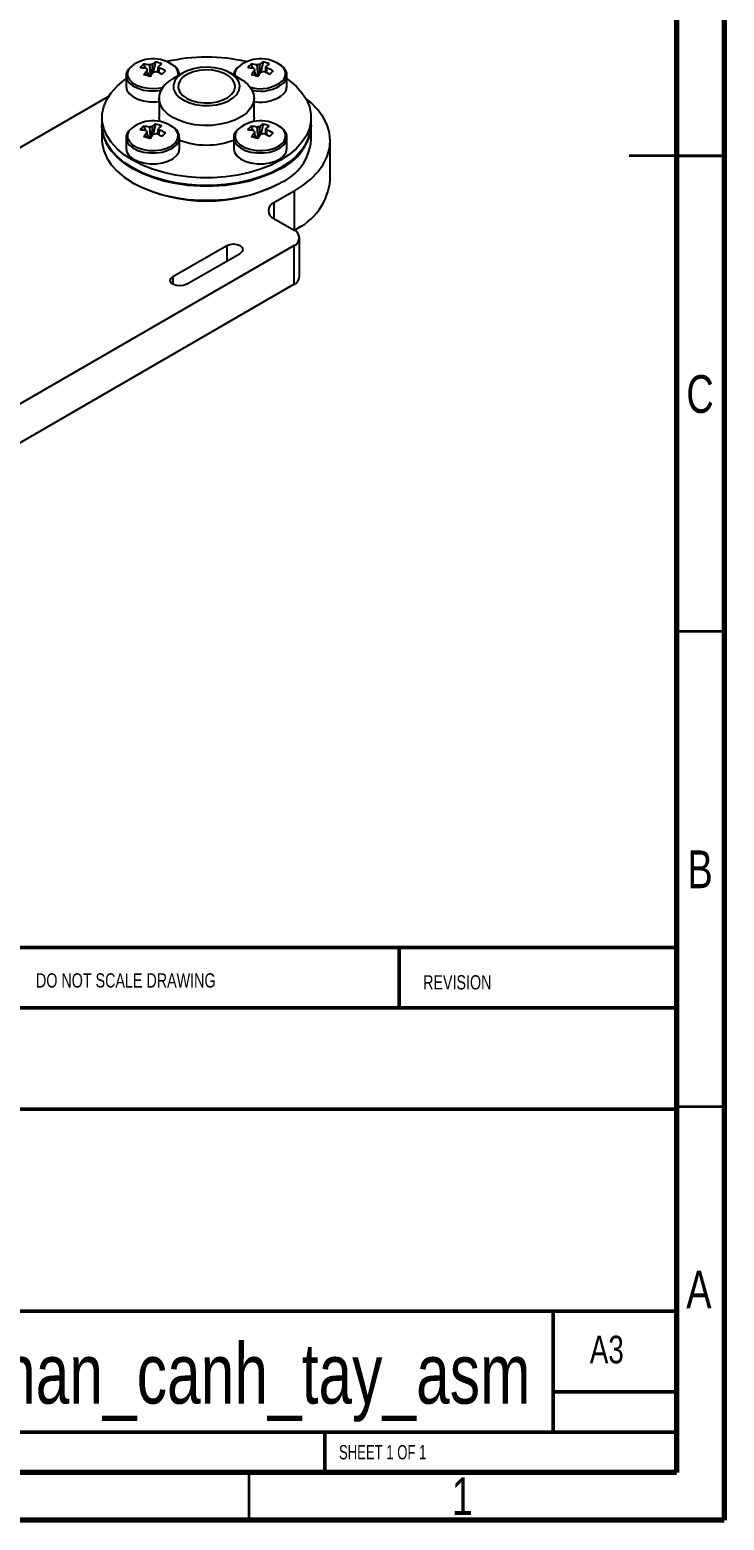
# Model space of a CAD drawing. Header units: millimetres. Extents: x 15 to 415, y 5 to 292.
# Drawn here: x 342 to 415, y 5 to 161.8 of the extents above; entities that cross this region are included whole.
import ezdxf

# ---------------------------------------------------------------- set-up
doc = ezdxf.new("R2010")
doc.units = ezdxf.units.MM
doc.styles.add('SLDTEXTSTYLE0', font='TXT', dxfattribs={"width": 0.75})
doc.styles.add('SLDTEXTSTYLE2', font='TXT', dxfattribs={"width": 0.6875})

msp = doc.modelspace()

# ---------------------------------------------------------------- linework, layer by layer
at = {"color": 7, "linetype": 'Continuous', "lineweight": 70}
for p, q in [((415, 292), (415, 5)), ((410, 287), (410, 10)), ((410, 10), (20, 10)), ((415, 5), (15, 5))]:
    msp.add_line(p, q, dxfattribs=at)
at = {"color": 7, "linetype": 'Continuous', "lineweight": 25}
for p, q in [((355.17, 158.39), (354.94, 157.32)), ((366.49, 158.39), (366.26, 157.32)), ((352.1, 156.95), (352.1, 155.81)), ((353.91, 158.16), (354.12, 157.72)), ((354.32, 157.28), (354.5, 156.89)), ((358.08, 157.24), (357.02, 156.63)), ((364.09, 156.63), (363.03, 157.24)), ((365.22, 158.16), (365.43, 157.72)), ((365.64, 157.28), (365.81, 156.89)), ((369.01, 155.81), (369.01, 156.95)), ((369.01, 156.92), (369.01, 156.95)), ((350.24, 154.76), (337.22, 147.24)), ((355.55, 154.59), (355.55, 152.55)), ((365.55, 152.55), (365.55, 154.59)), ((349.55, 152.55), (349.55, 151.73)), ((371.55, 151.73), (371.55, 152.55)), ((349.55, 151.65), (349.55, 150.18)), ((353.91, 151.63), (354.12, 151.19)), ((354.32, 150.74), (354.5, 150.36)), ((355.17, 151.86), (354.94, 150.79)), ((365.22, 151.63), (365.43, 151.19)), ((365.64, 150.74), (365.81, 150.36)), ((366.49, 151.86), (366.26, 150.79)), ((371.55, 150.18), (371.55, 151.65)), ((352.1, 150.42), (352.1, 149.28)), ((357.7, 149.28), (357.7, 150.42)), ((357.7, 150.39), (357.7, 150.42)), ((363.41, 150.42), (363.41, 149.28)), ((369.01, 149.28), (369.01, 150.42)), ((369.01, 150.39), (369.01, 150.42)), ((373.55, 146.02), (373.55, 150.1)), ((352.77, 145.69), (352.85, 145.65)), ((369.75, 144.79), (367.63, 143.57)), ((368.26, 145.65), (368.33, 145.69)), ((367.63, 141.94), (369.75, 140.71)), ((370.33, 135.81), (370.33, 139.89)), ((369.75, 139.08), (307.11, 102.92)), ((357.02, 135.81), (362.68, 139.08)), ((358.43, 135), (364.09, 138.26)), ((369.75, 135), (369.75, 139.08)), ((369.75, 135), (273.58, 79.48))]:
    msp.add_line(p, q, dxfattribs=at)
at = {"color": 7, "linetype": 'Continuous', "lineweight": 35}
for p, q in [((415, 148.5), (405, 148.5)), ((410, 148.5), (415, 148.5)), ((410, 98.5), (415, 98.5)), ((410, 48.5), (415, 48.5)), ((365, 10), (365, 5))]:
    msp.add_line(p, q, dxfattribs=at)
at = {"color": 8, "linetype": 'Continuous', "lineweight": 25}
for p, q in [((369.75, 144.79), (369.75, 140.71)), ((367.63, 143.57), (367.63, 141.94)), ((362.68, 139.08), (362.68, 137.45)), ((357.02, 135.81), (357.02, 135))]:
    msp.add_line(p, q, dxfattribs=at)
at = {"color": 7, "linetype": 'Continuous', "lineweight": 50}
for p, q in [((230, 65.25), (410, 65.25)), ((380.8, 58.88), (380.8, 65.25)), ((410, 58.88), (328.8, 58.88)), ((410, 48.25), (230, 48.25)), ((284.6, 27), (410, 27)), ((397, 14.25), (397, 27)), ((410, 18.5), (397, 18.5)), ((230, 14.25), (410, 14.25)), ((373, 10), (373, 14.25))]:
    msp.add_line(p, q, dxfattribs=at)
at = {"color": 8, "linetype": 'Continuous', "lineweight": 25, "flags": 128}
for points in [[(352.1, 156.93), (352.18, 156.56), (352.42, 156.2), (352.81, 155.88), (353.31, 155.62), (353.91, 155.44), (354.57, 155.35), (355.24, 155.35), (355.76, 155.42)], [(352.43, 157.74), (352.39, 157.68), (352.24, 157.3), (352.25, 156.91), (352.43, 156.54), (352.77, 156.21), (353.24, 155.93), (353.81, 155.73), (354.45, 155.62), (355.12, 155.6), (355.78, 155.68), (355.96, 155.72)], [(368.69, 156.21), (368.93, 156.57), (369.01, 156.92)], [(352.43, 151.21), (352.39, 151.15), (352.24, 150.77), (352.25, 150.38), (352.43, 150.01), (352.77, 149.68), (353.24, 149.4), (353.81, 149.2), (354.45, 149.09), (355.12, 149.07), (355.78, 149.15), (356.38, 149.32), (356.89, 149.58), (357.27, 149.9)], [(363.75, 151.21), (363.7, 151.15), (363.55, 150.77), (363.57, 150.38), (363.75, 150.01), (364.08, 149.68), (364.55, 149.4), (365.12, 149.2), (365.77, 149.09), (366.44, 149.07), (367.09, 149.15), (367.69, 149.32), (368.2, 149.58), (368.58, 149.9)], [(352.1, 150.4), (352.18, 150.03), (352.42, 149.67), (352.81, 149.35), (353.31, 149.09), (353.91, 148.91), (354.57, 148.82), (355.24, 148.82), (355.9, 148.91), (356.49, 149.1), (357, 149.35), (357.38, 149.68)], [(357.38, 149.68), (357.62, 150.04), (357.7, 150.39)], [(363.41, 150.4), (363.49, 150.03), (363.73, 149.67), (364.12, 149.35), (364.63, 149.09), (365.22, 148.91), (365.88, 148.82), (366.55, 148.82), (367.21, 148.91), (367.81, 149.1), (368.31, 149.35), (368.69, 149.68)], [(368.69, 149.68), (368.93, 150.04), (369.01, 150.39)]]:
    msp.add_lwpolyline(points, dxfattribs=at)
at = {"color": 7, "linetype": 'Continuous', "lineweight": 25, "flags": 128}
for points in [[(358.08, 154.39), (358.67, 154.11), (359.35, 153.92), (360.08, 153.81), (360.84, 153.8), (361.58, 153.88), (362.28, 154.06), (362.89, 154.31), (363.4, 154.64), (363.77, 155.02), (363.99, 155.43), (364.05, 155.87), (363.95, 156.3), (363.69, 156.71), (363.28, 157.08), (362.75, 157.39), (362.11, 157.63), (361.4, 157.78), (360.65, 157.83), (359.89, 157.8), (359.17, 157.67), (358.51, 157.46), (357.95, 157.16), (357.51, 156.81), (357.21, 156.41), (357.07, 155.98), (357.09, 155.54), (357.27, 155.12), (357.61, 154.73), (358.08, 154.39)], [(358.43, 154.59), (358.98, 154.34), (359.61, 154.17), (360.29, 154.09), (360.99, 154.1), (361.66, 154.21), (362.27, 154.4), (362.8, 154.66), (363.19, 154.99), (363.45, 155.37), (363.55, 155.76), (363.49, 156.17), (363.27, 156.55), (362.91, 156.89), (362.41, 157.17), (361.82, 157.38), (361.16, 157.51), (360.47, 157.55), (359.78, 157.49), (359.13, 157.34), (358.56, 157.11), (358.1, 156.81), (357.77, 156.45), (357.59, 156.07), (357.57, 155.66), (357.71, 155.27), (358, 154.91), (358.43, 154.59)], [(369.01, 156.61), (369.21, 156.47), (369.97, 155.83), (370.59, 155.16), (371.06, 154.44), (371.37, 153.69), (371.53, 152.93), (371.53, 152.17), (371.37, 151.4), (371.06, 150.66), (370.59, 149.94), (369.97, 149.26), (369.21, 148.63), (368.33, 148.06), (367.34, 147.55), (366.24, 147.11), (365.07, 146.76), (363.83, 146.49), (362.54, 146.3), (361.22, 146.21), (359.89, 146.21), (358.57, 146.3), (357.28, 146.49), (356.04, 146.76), (354.86, 147.11), (353.77, 147.55), (352.78, 148.06), (351.9, 148.63), (351.14, 149.26), (350.52, 149.94), (350.05, 150.66), (349.73, 151.4), (349.57, 152.17), (349.57, 152.93), (349.73, 153.69), (350.05, 154.44), (350.52, 155.16), (351.14, 155.83), (351.9, 156.47), (352.1, 156.61)], [(352.1, 155.81), (352.1, 155.81), (352.18, 155.42), (352.42, 155.06), (352.81, 154.74), (353.31, 154.48), (353.91, 154.3), (354.57, 154.21), (355.24, 154.21), (355.51, 154.24)], [(357.02, 152.55), (356.44, 152.95), (356, 153.4), (355.71, 153.89), (355.57, 154.4), (355.59, 154.91), (355.77, 155.42), (356.1, 155.9), (356.58, 156.34), (357.02, 156.63)], [(364.09, 156.63), (364.39, 156.44), (364.9, 156.01), (365.27, 155.54), (365.49, 155.04), (365.55, 154.53), (365.45, 154.01), (365.19, 153.52), (364.79, 153.05), (364.24, 152.64), (363.58, 152.29), (362.82, 152.02), (361.99, 151.83), (361.11, 151.72), (360.22, 151.71), (359.33, 151.79), (358.49, 151.96), (357.71, 152.22), (357.02, 152.55)], [(368.69, 155.07), (368.93, 155.43), (369.01, 155.81)], [(369.75, 144.79), (370.72, 145.42), (371.56, 146.11), (372.27, 146.84), (372.82, 147.62), (373.23, 148.43), (373.47, 149.26), (373.55, 150.1), (373.47, 150.94), (373.23, 151.77), (372.82, 152.58), (372.27, 153.36), (371.56, 154.09), (370.97, 154.59)], [(355.62, 152.1), (355.62, 152.1), (355.55, 152.55)], [(365.55, 152.55), (365.52, 152.23), (365.49, 152.1)], [(371.55, 151.73), (371.53, 151.35), (371.37, 150.59), (371.06, 149.84), (370.59, 149.13), (369.97, 148.45), (369.21, 147.82), (368.33, 147.24), (367.34, 146.73), (366.24, 146.3), (365.07, 145.94), (363.83, 145.67), (362.54, 145.49), (361.22, 145.39), (359.89, 145.39), (358.57, 145.49), (357.28, 145.67), (356.04, 145.94), (354.86, 146.3), (353.77, 146.73), (352.78, 147.24), (351.9, 147.82), (351.14, 148.45), (350.52, 149.13), (350.05, 149.84), (349.73, 150.59), (349.57, 151.35), (349.55, 151.73)], [(368.33, 147.16), (367.34, 146.65), (366.24, 146.22), (365.07, 145.86), (363.83, 145.59), (362.54, 145.4), (361.22, 145.31), (359.89, 145.31), (358.57, 145.4), (357.28, 145.59), (356.04, 145.86), (354.86, 146.22), (353.77, 146.65), (352.78, 147.16), (351.9, 147.73), (351.14, 148.37), (350.52, 149.04), (350.05, 149.76), (349.73, 150.51), (349.57, 151.27), (349.55, 151.65)], [(349.55, 150.18), (349.57, 149.8), (349.73, 149.04), (350.05, 148.29), (350.52, 147.57), (351.14, 146.9), (351.9, 146.26), (352.78, 145.69), (353.77, 145.18), (354.86, 144.75), (356.04, 144.39), (357.28, 144.12), (358.57, 143.93), (359.89, 143.84), (361.22, 143.84), (362.54, 143.93), (363.83, 144.12), (365.07, 144.39), (366.24, 144.75), (367.34, 145.18), (368.33, 145.69)], [(352.1, 149.28), (352.1, 149.28), (352.18, 148.89), (352.42, 148.53), (352.81, 148.21), (353.31, 147.95), (353.91, 147.77), (354.57, 147.68), (355.24, 147.68), (355.9, 147.77), (356.49, 147.96), (357, 148.21), (357.38, 148.54)], [(357.38, 148.54), (357.62, 148.9), (357.7, 149.28)], [(363.41, 149.28), (363.41, 149.28), (363.49, 148.89), (363.73, 148.53), (364.12, 148.21), (364.63, 147.95), (365.22, 147.77), (365.88, 147.68), (366.55, 147.68), (367.21, 147.77), (367.81, 147.96), (368.31, 148.21), (368.69, 148.54)], [(368.69, 148.54), (368.93, 148.9), (369.01, 149.28)], [(362.68, 139.08), (363, 139.2), (363.38, 139.25), (363.77, 139.2), (364.09, 139.08), (364.31, 138.89), (364.38, 138.67), (364.31, 138.45), (364.09, 138.26)], [(358.43, 135), (358.11, 134.87), (357.73, 134.83), (357.34, 134.87), (357.02, 135), (356.8, 135.18), (356.73, 135.4), (356.8, 135.62), (357.02, 135.81)]]:
    msp.add_lwpolyline(points, dxfattribs=at)
at = {"color": 7, "linetype": 'Continuous', "lineweight": 25}
for centre, radius, start, end in [((354.92, 155.12), 3.61, 51.4528, 133.5962), ((356.51, 156.3), 2.48, 122.5207, 132.5263), ((354.27, 154.19), 4.3, 68.6623, 77.8027), ((360.55, 140.45), 18.45, 76.9335, 103.0665), ((366.24, 155.12), 3.61, 51.4528, 133.5962), ((367.82, 156.3), 2.48, 122.5207, 132.5263), ((365.58, 154.19), 4.3, 68.6623, 77.8027), ((355.74, 156.16), 2.7, 132.4681, 143.2989), ((353.32, 153.14), 4.65, 78.8008, 86.9677), ((353.66, 153.51), 4.65, 78.8008, 86.9677), ((359.64, 153.49), 6.7, 142.7229, 147.8771), ((351.42, 147.42), 9.96, 71.2611, 75.2039), ((354.51, 157.76), 0.292, 191.3397, 225.7655), ((354.89, 157.07), 1.06, 93.0249, 107.532), ((360.3, 153.29), 6.7, 142.7229, 147.8771), ((354.91, 158.41), 1.06, 273.0249, 287.532), ((352.89, 151.67), 6.18, 61.0865, 67.8401), ((357.16, 156.1), 2.48, 122.5207, 132.5263), ((355.28, 157.72), 0.292, 11.3397, 45.7655), ((353.24, 152.05), 6.18, 61.0865, 67.8401), ((370.84, 143.9), 19.94, 137.1499, 138.6171), ((367.05, 156.16), 2.7, 132.4681, 143.2989), ((364.64, 153.14), 4.65, 78.8008, 86.9677), ((364.98, 153.51), 4.65, 78.8008, 86.9677), ((370.95, 153.49), 6.7, 142.7229, 147.8771), ((362.74, 147.42), 9.96, 71.2611, 75.2039), ((365.83, 157.76), 0.292, 191.3397, 225.7655), ((366.2, 157.07), 1.06, 93.0249, 107.532), ((371.61, 153.29), 6.7, 142.7229, 147.8771), ((366.22, 158.41), 1.06, 273.0249, 287.532), ((364.21, 151.67), 6.18, 61.0865, 67.8401), ((368.48, 156.1), 2.48, 122.5207, 132.5263), ((366.6, 157.72), 0.292, 11.3397, 45.7655), ((364.55, 152.05), 6.18, 61.0865, 67.8401), ((382.16, 143.9), 19.94, 137.1499, 138.6171), ((366.27, 157.92), 3.75, 259.6865, 310.3269), ((354.92, 148.59), 3.61, 51.4528, 133.5962), ((366.24, 148.59), 3.61, 51.4528, 133.5962), ((355.74, 149.63), 2.7, 132.4681, 143.2989), ((353.32, 146.6), 4.65, 78.8008, 86.9677), ((353.66, 146.98), 4.65, 78.8008, 86.9677), ((359.64, 146.96), 6.7, 142.7229, 147.8771), ((351.42, 140.89), 9.96, 71.2611, 75.2039), ((354.51, 151.22), 0.292, 191.3397, 225.7655), ((354.89, 150.54), 1.06, 93.0249, 107.532), ((360.3, 146.76), 6.7, 142.7229, 147.8771), ((356.51, 149.77), 2.48, 122.5207, 132.5263), ((354.91, 151.87), 1.06, 273.0249, 287.532), ((354.27, 147.65), 4.3, 68.6623, 77.8027), ((352.89, 145.14), 6.18, 61.0865, 67.8401), ((357.16, 149.57), 2.48, 122.5207, 132.5263), ((355.28, 151.19), 0.292, 11.3397, 45.7655), ((353.24, 145.52), 6.18, 61.0865, 67.8401), ((370.84, 137.37), 19.94, 137.1499, 138.6171), ((367.05, 149.63), 2.7, 132.4681, 143.2989), ((364.64, 146.6), 4.65, 78.8008, 86.9677), ((364.98, 146.98), 4.65, 78.8008, 86.9677), ((370.95, 146.96), 6.7, 142.7229, 147.8771), ((362.74, 140.89), 9.96, 71.2611, 75.2039), ((365.83, 151.22), 0.292, 191.3397, 225.7655), ((366.2, 150.54), 1.06, 93.0249, 107.532), ((371.61, 146.76), 6.7, 142.7229, 147.8771), ((367.82, 149.77), 2.48, 122.5207, 132.5263), ((366.22, 151.87), 1.06, 273.0249, 287.532), ((365.58, 147.65), 4.3, 68.6623, 77.8027), ((364.21, 145.14), 6.18, 61.0865, 67.8401), ((368.48, 149.57), 2.48, 122.5207, 132.5263), ((366.6, 151.19), 0.292, 11.3397, 45.7655), ((364.55, 145.52), 6.18, 61.0865, 67.8401), ((382.16, 137.37), 19.94, 137.1499, 138.6171), ((365.96, 152.26), 5.63, 294.924, 353.7559), ((360.55, 157.68), 8.03, 249.1537, 290.8463), ((366.24, 150.6), 5.33, 293.1381, 355.5417), ((367.19, 146.56), 6.39, 293.5992, 355.0807), ((360.55, 160.45), 16.69, 242.4912, 297.5034), ((367.94, 142.75), 0.873, 110.7834, 249.2166), ((369.44, 139.89), 0.873, 290.7834, 69.2166), ((369.33, 135.91), 1.01, 294.3747, 354.3052)]:
    msp.add_arc(centre, radius, start, end, dxfattribs=at)
at = {"color": 8, "linetype": 'Continuous', "lineweight": 25}
for centre, radius, start, end in [((356.48, 157.12), 1.09, 350.4788, 49.947), ((364.54, 157.13), 0.998, 142.5227, 191.3412), ((367.81, 157.14), 1.05, 317.0167, 49.9581), ((366.22, 159.25), 3.68, 253.2123, 309.9784), ((366.24, 159.11), 3.8, 256.3176, 310.1992), ((356.5, 150.61), 1.05, 317.0167, 49.9581), ((367.81, 150.61), 1.05, 317.0167, 49.9581)]:
    msp.add_arc(centre, radius, start, end, dxfattribs=at)
at = {"color": 7, "linetype": 'Continuous', "lineweight": 25}
for points, knots in [([(352.33, 157.63), (352.3, 157.59), (352.18, 157.44), (352.1, 157.2), (352.11, 157), (352.12, 156.93)], [0, 0, 0, 0, 0.197763, 0.71749, 1, 1, 1, 1]), ([(354.34, 156.94), (354.33, 157.09), (354.32, 157.29), (354.31, 157.5), (354.31, 157.55)], [0, 0, 0, 0, 0.747454, 1, 1, 1, 1]), ([(354.68, 156.84), (354.68, 156.85), (354.65, 157.21), (354.61, 157.62), (354.57, 158.02), (354.57, 158.08)], [0, 0, 0, 0, 0.026259, 0.86457, 1, 1, 1, 1]), ([(354.83, 158.12), (354.83, 158.07), (354.81, 157.72), (354.8, 157.38), (354.78, 157.09)], [0, 0, 0, 0, 0.16498, 1, 1, 1, 1]), ([(355.46, 157.29), (355.46, 157.44), (355.47, 157.66), (355.48, 157.87), (355.49, 157.93)], [0, 0, 0, 0, 0.732503, 1, 1, 1, 1]), ([(355.57, 157.78), (355.56, 157.72), (355.55, 157.55), (355.53, 157.38), (355.52, 157.26)], [0, 0, 0, 0, 0.304565, 1, 1, 1, 1]), ([(357.68, 157.01), (357.68, 157.05), (357.7, 157.21), (357.57, 157.5), (357.41, 157.77), (357.26, 157.89), (357.23, 157.91)], [0, 0, 0, 0, 0.100286, 0.503354, 0.90846, 1, 1, 1, 1]), ([(363.65, 157.63), (363.61, 157.59), (363.5, 157.44), (363.42, 157.23), (363.43, 157.06), (363.43, 157.01)], [0, 0, 0, 0, 0.222323, 0.806595, 1, 1, 1, 1]), ([(365.65, 156.94), (365.65, 157.09), (365.63, 157.29), (365.62, 157.5), (365.62, 157.55)], [0, 0, 0, 0, 0.7474537, 1, 1, 1, 1]), ([(366, 156.84), (365.99, 156.85), (365.96, 157.21), (365.92, 157.62), (365.89, 158.02), (365.88, 158.08)], [0, 0, 0, 0, 0.026259, 0.86457, 1, 1, 1, 1]), ([(366.14, 158.12), (366.14, 158.07), (366.13, 157.72), (366.11, 157.38), (366.1, 157.09)], [0, 0, 0, 0, 0.16498, 1, 1, 1, 1]), ([(366.77, 157.29), (366.78, 157.44), (366.79, 157.66), (366.8, 157.87), (366.8, 157.93)], [0, 0, 0, 0, 0.732503, 1, 1, 1, 1]), ([(366.88, 157.78), (366.88, 157.72), (366.86, 157.55), (366.84, 157.38), (366.83, 157.26)], [0, 0, 0, 0, 0.304565, 1, 1, 1, 1]), ([(368.99, 156.91), (369, 156.98), (369.02, 157.18), (368.88, 157.5), (368.72, 157.77), (368.57, 157.89), (368.54, 157.91)], [0, 0, 0, 0, 0.186832, 0.551128, 0.917266, 1, 1, 1, 1]), ([(352.33, 151.1), (352.3, 151.06), (352.18, 150.91), (352.1, 150.67), (352.11, 150.47), (352.12, 150.4)], [0, 0, 0, 0, 0.197763, 0.71749, 1, 1, 1, 1]), ([(354.34, 150.41), (354.33, 150.56), (354.32, 150.76), (354.31, 150.96), (354.31, 151.02)], [0, 0, 0, 0, 0.7474537, 1, 1, 1, 1]), ([(354.68, 150.31), (354.68, 150.32), (354.65, 150.68), (354.61, 151.09), (354.57, 151.49), (354.57, 151.55)], [0, 0, 0, 0, 0.026259, 0.86457, 1, 1, 1, 1]), ([(354.83, 151.59), (354.83, 151.54), (354.81, 151.19), (354.8, 150.84), (354.78, 150.56)], [0, 0, 0, 0, 0.16498, 1, 1, 1, 1]), ([(355.46, 150.76), (355.46, 150.91), (355.47, 151.13), (355.48, 151.34), (355.49, 151.4)], [0, 0, 0, 0, 0.732503, 1, 1, 1, 1]), ([(355.57, 151.24), (355.56, 151.19), (355.55, 151.02), (355.53, 150.85), (355.52, 150.73)], [0, 0, 0, 0, 0.304565, 1, 1, 1, 1]), ([(357.68, 150.38), (357.68, 150.45), (357.7, 150.65), (357.57, 150.97), (357.41, 151.24), (357.26, 151.36), (357.23, 151.38)], [0, 0, 0, 0, 0.1868324, 0.5511276, 0.9172655, 1, 1, 1, 1]), ([(363.65, 151.1), (363.61, 151.06), (363.49, 150.91), (363.41, 150.67), (363.43, 150.47), (363.43, 150.4)], [0, 0, 0, 0, 0.197763, 0.71749, 1, 1, 1, 1]), ([(365.65, 150.41), (365.65, 150.56), (365.63, 150.76), (365.62, 150.96), (365.62, 151.02)], [0, 0, 0, 0, 0.747454, 1, 1, 1, 1]), ([(366, 150.31), (365.99, 150.32), (365.96, 150.68), (365.92, 151.09), (365.89, 151.49), (365.88, 151.55)], [0, 0, 0, 0, 0.026259, 0.86457, 1, 1, 1, 1]), ([(366.14, 151.59), (366.14, 151.54), (366.13, 151.19), (366.11, 150.84), (366.1, 150.56)], [0, 0, 0, 0, 0.16498, 1, 1, 1, 1]), ([(366.77, 150.76), (366.78, 150.91), (366.79, 151.13), (366.8, 151.34), (366.8, 151.4)], [0, 0, 0, 0, 0.732503, 1, 1, 1, 1]), ([(366.88, 151.24), (366.88, 151.19), (366.86, 151.02), (366.84, 150.85), (366.83, 150.73)], [0, 0, 0, 0, 0.304565, 1, 1, 1, 1]), ([(368.99, 150.38), (369, 150.45), (369.02, 150.65), (368.88, 150.97), (368.72, 151.24), (368.57, 151.36), (368.54, 151.38)], [0, 0, 0, 0, 0.186832, 0.551128, 0.917266, 1, 1, 1, 1])]:
    msp.add_open_spline(points, degree=3, knots=knots, dxfattribs=at)

# ---------------------------------------------------------------- texts
at = {"color": 7, "linetype": 'Continuous', "lineweight": 0}
for s, insert, char_height, attachment_point, style in [('C', (412.46, 125.45), 3.97, 2, 'SLDTEXTSTYLE0'), ('B', (412.47, 75.45), 3.97, 2, 'SLDTEXTSTYLE0'), ('DO NOT SCALE DRAWING', (342.61, 62.53), 1.5, 1, 'SLDTEXTSTYLE0'), ('REVISION', (383.33, 62.33), 1.5, 1, 'SLDTEXTSTYLE0'), ('A', (412.34, 31.25), 3.97, 2, 'SLDTEXTSTYLE0'), ('phan_canh_tay_asm', (365.06, 23.61), 6.35, 2, 'SLDTEXTSTYLE0'), ('A3', (400.87, 24.41), 2.91, 1, 'SLDTEXTSTYLE0'), ('SHEET 1 OF 1', (374.48, 12.9), 1.5, 1, 'SLDTEXTSTYLE2'), ('1', (387.46, 9.5), 3.97, 2, 'SLDTEXTSTYLE0')]:
    msp.add_mtext(s, dxfattribs=dict(at, insert=insert, char_height=char_height, attachment_point=attachment_point, style=style))

doc.saveas('drawing.dxf')
